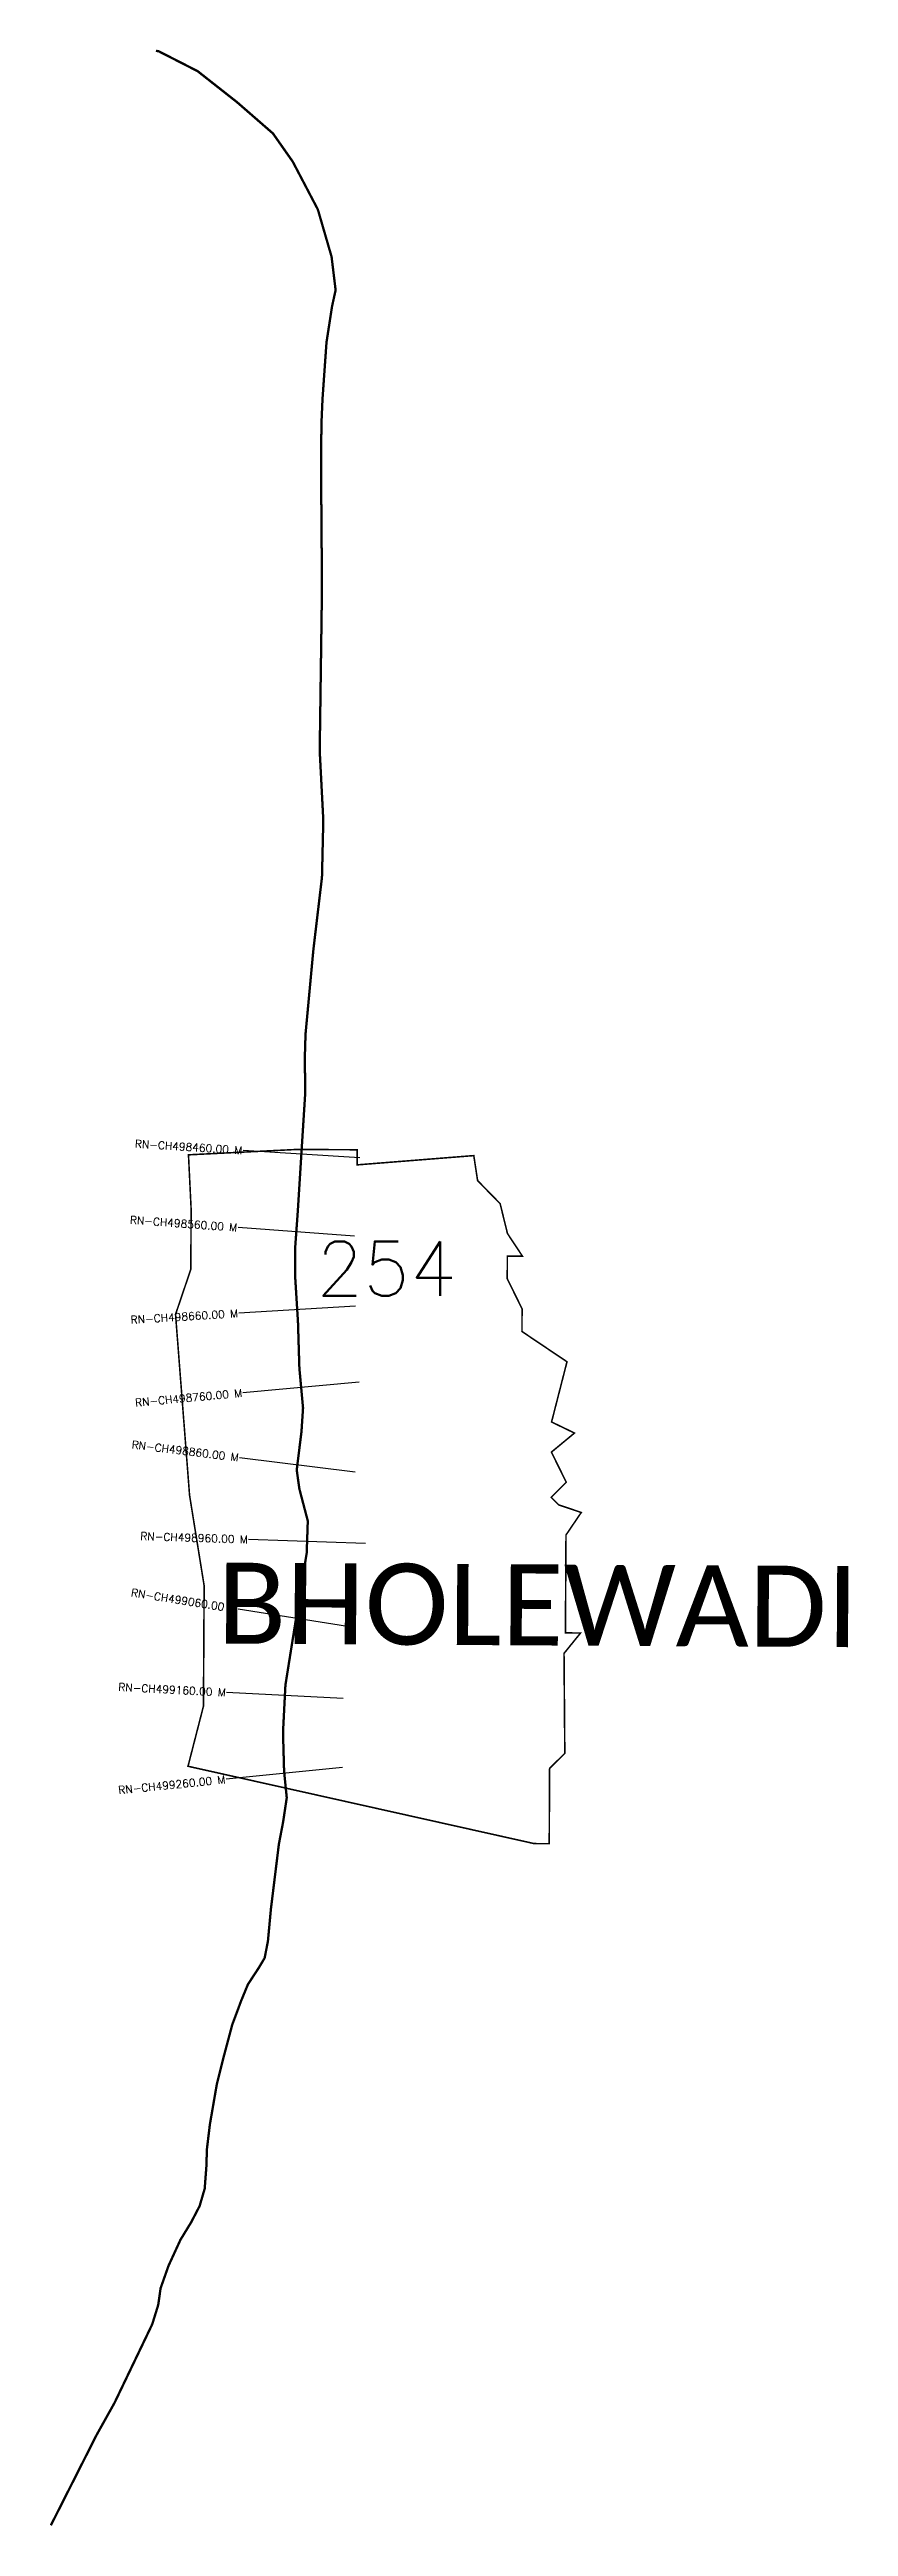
# Model space of a CAD drawing. Header units: metres. Extents: x 317555 to 318580, y 1885910 to 1889090.
import ezdxf
from ezdxf.enums import TextEntityAlignment as Align

# ---------------------------------------------------------------- set-up
doc = ezdxf.new("R2010")
doc.units = ezdxf.units.M
for name, color, linetype in [('CS', 134, 'Continuous'), ('CSMark', 6, 'Continuous'), ('NATURALLY PROTECTED', 3, 'Continuous'), ('VILLAGE NAME', 250, 'Continuous')]:
    doc.layers.add(name, color=color, linetype=linetype)
doc.styles.get("Standard").update_dxf_attribs({"font": 'simplex.shx'})

msp = doc.modelspace()

# ---------------------------------------------------------------- linework, layer by layer
at = {"color": 6, "const_width": 2, "flags": 128}
msp.add_lwpolyline([(317733.2, 1887670.9), (317872.4, 1887677.8), (317949.8, 1887677.4), (317949.6, 1887658), (318099.3, 1887669.9), (318104.2, 1887637.8), (318133.1, 1887608.2), (318142.5, 1887569.9), (318161.7, 1887540.8), (318142.4, 1887540.9), (318142.2, 1887511.9), (318161.3, 1887473.1), (318161.1, 1887444.1), (318218.9, 1887405.2), (318199.1, 1887327.9), (318228.5, 1887313.7), (318198.9, 1887289.2), (318218, 1887250.5), (318198.6, 1887231.2), (318208.2, 1887221.5), (318237.2, 1887211.7), (318217.6, 1887182.8), (318216.9, 1887057.1), (318236.3, 1887057), (318215.1, 1887030.8), (318216.1, 1886902.4), (318196.6, 1886883.2), (318196.1, 1886786.5), (318176.8, 1886786.6), (317732.6, 1886885.9), (317752.4, 1886963), (317753.3, 1887117.7), (317734.6, 1887233.8), (317716.6, 1887466), (317736.2, 1887523.9), (317736.6, 1887601.2), (317733.2, 1887670.9)], dxfattribs=at)
at = {"layer": 'CS'}
for p, q in [((317952.9, 1887667.2), (317803.2, 1887676.5)), ((317946.4, 1887566.6), (317796.8, 1887577.5)), ((317947.6, 1887476.8), (317797.8, 1887467.6)), ((317952.4, 1887379.2), (317803.1, 1887365.4)), ((317947.3, 1887263.6), (317798.5, 1887282)), ((317960.4, 1887172.1), (317810.4, 1887176.9)), ((317945.3, 1887063.9), (317797.1, 1887087.4)), ((317931.9, 1886972.9), (317782.1, 1886980.6)), ((317930.8, 1886884.4), (317781.5, 1886869.2))]:
    msp.add_line(p, q, dxfattribs=at)
at = {"layer": 'NATURALLY PROTECTED', "const_width": 3, "flags": 128}
msp.add_lwpolyline([(317691.5, 1889088.4), (317695.2, 1889087.6), (317744.9, 1889062.2), (317795.7, 1889022.2), (317841.6, 1888982.2), (317867, 1888946), (317899.2, 1888884.6), (317916.8, 1888824), (317922, 1888781.1), (317917.4, 1888760.1), (317910.3, 1888714), (317905.2, 1888641.6), (317903.8, 1888609.5), (317903.3, 1888554.4), (317904.5, 1888398.7), (317901.6, 1888189.4), (317906.2, 1888100.7), (317904.5, 1888027.3), (317893.5, 1887934.5), (317883.4, 1887826), (317882.5, 1887796.1), (317883, 1887750), (317880, 1887702.8), (317873.5, 1887598.8), (317870.3, 1887554.5), (317870.3, 1887511.1), (317873.7, 1887456.3), (317875.5, 1887397.1), (317880.2, 1887345.9), (317878.2, 1887315.5), (317872.1, 1887266.3), (317875.5, 1887242), (317886.3, 1887200.9), (317884.9, 1887159.5), (317876.2, 1887107), (317867.4, 1887051.7), (317857.6, 1886990.2), (317854.5, 1886929.4), (317855.9, 1886879.4), (317859.3, 1886845.5), (317854.7, 1886814.7), (317849.2, 1886785.9), (317839, 1886702.9), (317835.1, 1886661), (317830.9, 1886639.7), (317823.2, 1886626.8), (317809.5, 1886605.9), (317800.9, 1886585), (317789.4, 1886554.2), (317777.4, 1886509.2), (317769.7, 1886478.4), (317760.7, 1886426.3), (317756.9, 1886394.9), (317756.1, 1886371), (317754, 1886343.6), (317747.5, 1886321.3), (317736.8, 1886300.7), (317722.9, 1886277.9), (317707.6, 1886244.6), (317697.4, 1886215.7), (317694.4, 1886194.4), (317686.7, 1886169.5), (317671.4, 1886137.6), (317638.3, 1886068.6), (317615.3, 1886027.4), (317558.4, 1885914.9), (317556.5, 1885911.4)], dxfattribs=at)

# ---------------------------------------------------------------- texts
at = {"insert": (317897.2, 1887559.8), "char_height": 70, "attachment_point": 1}
msp.add_mtext_dynamic_manual_height_columns('254', width=95.172, gutter_width=1, heights=[0], dxfattribs=at)
at = {"layer": 'CSMark'}
for s, rotation, p in [('RN-CH498460.00 M', 356.4244, (317802.2, 1887676.6)), ('RN-CH498560.00 M', 355.8634, (317795.8, 1887577.5)), ('RN-CH498660.00 M', 3.5174, (317796.8, 1887467.5)), ('RN-CH498760.00 M', 5.2687, (317802.1, 1887365.3)), ('RN-CH498860.00 M', 352.9565, (317797.5, 1887282.2)), ('RN-CH498960.00 M', 358.1657, (317809.4, 1887177)), ('RN-CH499060.00 M', 350.9929, (317796.1, 1887087.5)), ('RN-CH499160.00 M', 357.0692, (317781.1, 1886980.6)), ('RN-CH499260.00 M', 5.8279, (317780.5, 1886869.1))]:
    msp.add_text(s, height=10, rotation=rotation, dxfattribs=at).set_placement(p, align=Align.MIDDLE_RIGHT)
at = {"layer": 'VILLAGE NAME', "insert": (317770.6, 1887147.4), "char_height": 104.042, "attachment_point": 1, "rotation": 359.6762}
msp.add_mtext_dynamic_manual_height_columns('{\\fCalibri|b0|i0|c0|p34;BHOLEWADI}', width=1065.233, gutter_width=520.2, heights=[0], dxfattribs=at)

doc.saveas('drawing.dxf')
